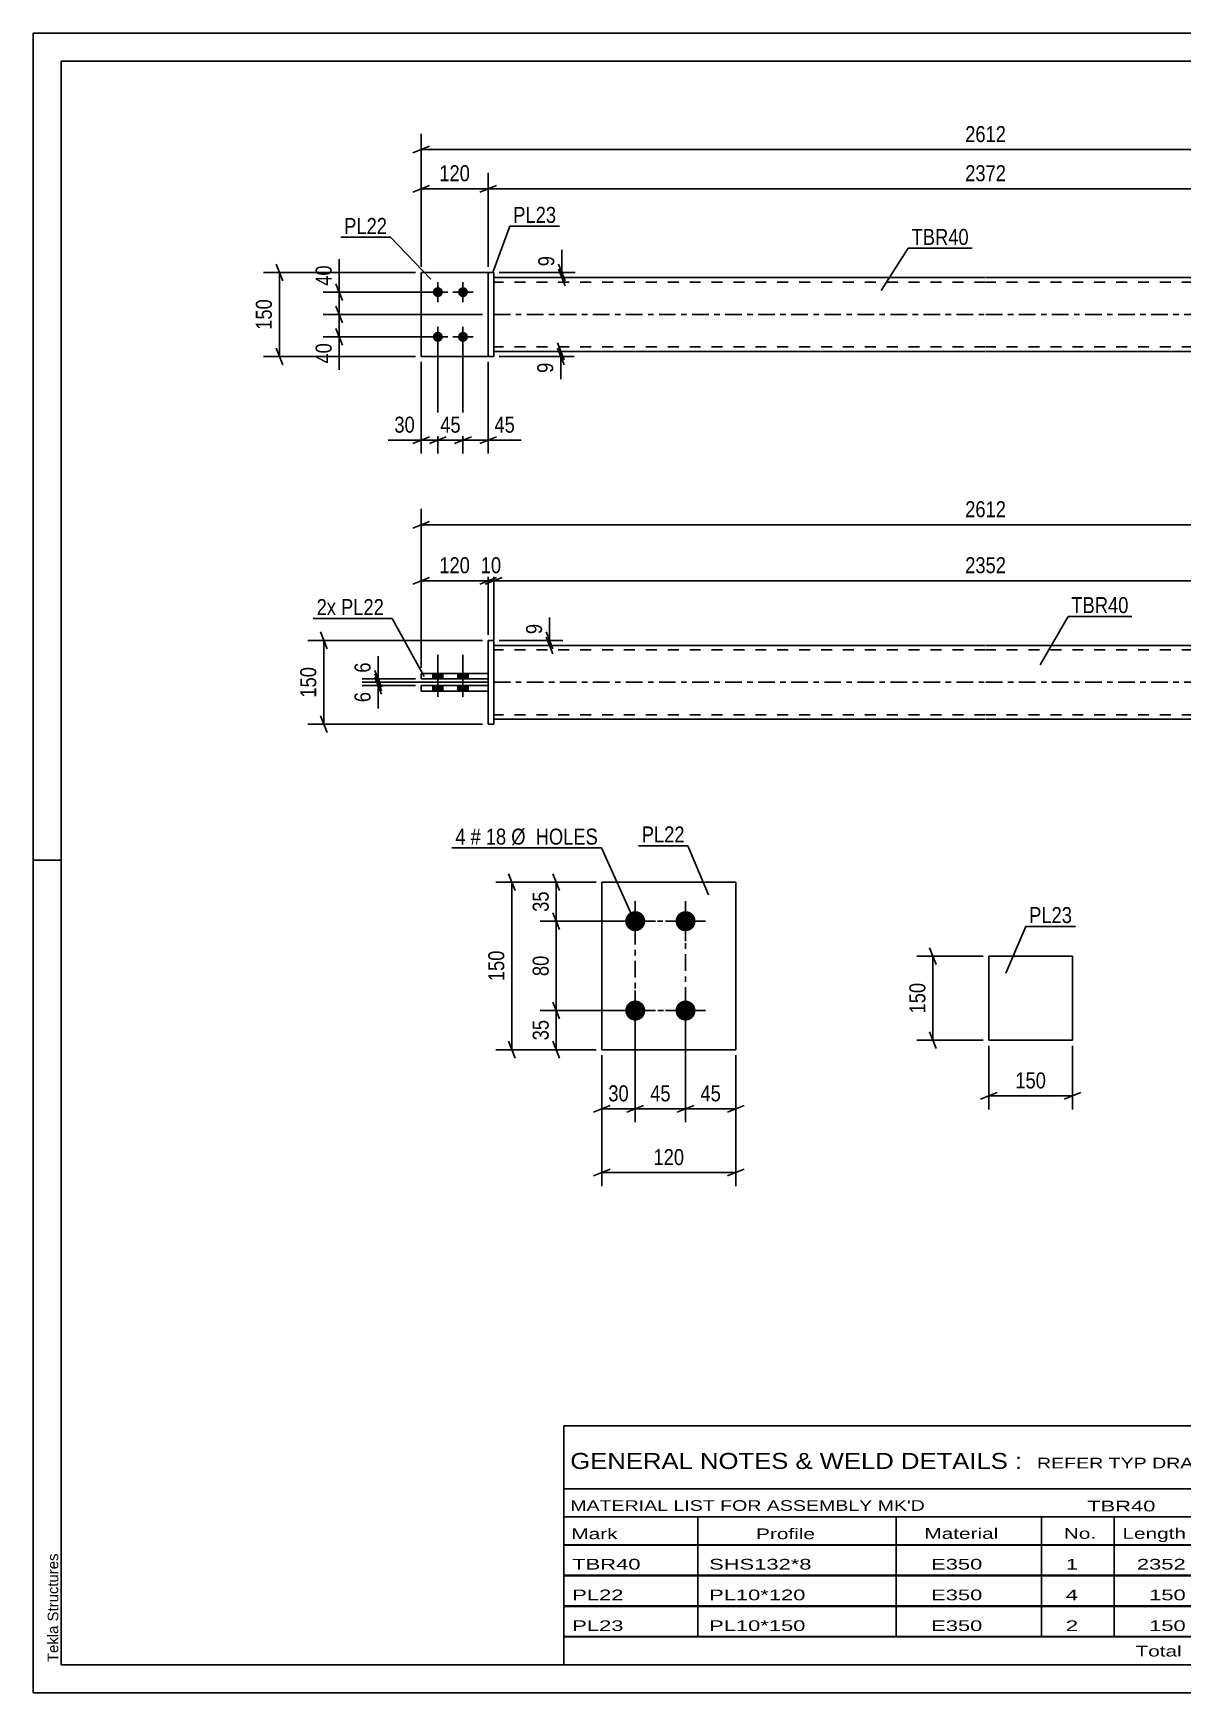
# Model space of a CAD drawing. Header units: millimetres. Extents: x 0 to 420, y 0 to 297.
# Drawn here: x 0 to 205.8, y 0 to 297 of the extents above; entities that cross this region are included whole.
import ezdxf

# ---------------------------------------------------------------- set-up
doc = ezdxf.new("R2010")
doc.units = ezdxf.units.MM
doc.linetypes.add('DXK_LINE_DOT2', pattern=[3.9198, 1.9599, -1.9599])
doc.linetypes.add('DXK_LINE_DOT3', pattern=[5.9187, 2.979, -0.9799, 0.9799, -0.9799])
doc.styles.add('Arial', font='arial.ttf', dxfattribs={"height": 0.2})
doc.styles.add('Arial Narrow', font='ARIALN.TTF', dxfattribs={"height": 0.2})

# ---------------------------------------------------------------- blocks, each defined once
blk = doc.blocks.new('Unknown-489683609-1163')
at = {"color": 5, "linetype": 'Continuous'}
for p, q in [((420, 297), (0, 297)), ((0, 297), (0, 0)), ((0, 292), (0, 297)), ((415, 292), (5, 292)), ((5, 292), (5, 5)), ((5, 149), (0, 149)), ((0, 0), (0, 5)), ((5, 5), (415, 5)), ((0, 0), (420, 0))]:
    blk.add_line(p, q, dxfattribs=at)
at = {"color": 174, "linetype": 'Continuous', "style": 'Arial'}
blk.add_text('Tekla Structures', height=1.9102, rotation=90, dxfattribs=at).set_placement((4.5, 5.5))
blk = doc.blocks.new('Unknown-489683609-3850')
at = {"color": 7, "linetype": 'Continuous'}
for p, q in [((95, 47.75), (255, 47.75)), ((95, 36.5), (95, 47.75)), ((255, 47.75), (255, 36.5)), ((95, 36.5), (255, 36.5)), ((95, 36.5), (95, 31.5)), ((255, 36.5), (255, 31.5)), ((95, 31.5), (255, 31.5)), ((95, 31.5), (95, 26.5)), ((119, 31.5), (119, 26.5)), ((154.5, 31.5), (154.5, 26.5)), ((180.5, 31.5), (180.5, 26.5)), ((193.5, 31.5), (193.5, 26.5)), ((211, 31.5), (211, 26.5)), ((233, 31.5), (233, 26.5)), ((255, 31.5), (255, 26.5)), ((95, 26.5), (255, 26.5)), ((95, 26.45), (95, 21.05)), ((95, 26.45), (255, 26.45)), ((119, 26.5), (119, 21)), ((154.5, 26.5), (154.5, 21)), ((180.5, 26.5), (180.5, 21)), ((193.5, 26.5), (193.5, 21)), ((211, 26.5), (211, 21)), ((233, 26.5), (233, 21)), ((255, 26.45), (255, 21.05)), ((95, 21.05), (255, 21.05)), ((95, 20.95), (95, 15.55)), ((95, 20.95), (255, 20.95)), ((119, 21), (119, 15.5)), ((154.5, 21), (154.5, 15.5)), ((180.5, 21), (180.5, 15.5)), ((193.5, 21), (193.5, 15.5)), ((211, 21), (211, 15.5)), ((233, 21), (233, 15.5)), ((255, 20.95), (255, 15.55)), ((95, 15.55), (255, 15.55)), ((95, 15.45), (95, 10.05)), ((95, 15.45), (255, 15.45)), ((119, 15.5), (119, 10)), ((154.5, 15.5), (154.5, 10)), ((180.5, 15.5), (180.5, 10)), ((193.5, 15.5), (193.5, 10)), ((211, 15.5), (211, 10)), ((233, 15.5), (233, 10)), ((255, 15.45), (255, 10.05)), ((95, 10.05), (255, 10.05)), ((95, 10), (255, 10)), ((95, 10), (95, 5)), ((211, 10), (211, 5)), ((233, 10), (233, 5)), ((255, 10), (255, 5)), ((95, 5), (255, 5))]:
    blk.add_line(p, q, dxfattribs=at)
at = {"color": 7, "style": 'Arial Narrow'}
for s, height, width, p in [('GENERAL NOTES & WELD DETAILS :', 2.8633, 1.4, (96.15, 40.06)), ('REFER TYP DRAWING TYP-01', 1.9089, 1.6, (179.7, 40.16)), ("MATERIAL LIST FOR ASSEMBLY MK'D", 1.9089, 1.6, (96.15, 32.56)), ('TBR40', 1.909, 1.794707, (188.68, 32.47)), ('3', 1.91, 1.794707, (217.08, 32.56)), ('No. Required', 1.9089, 1.6, (226.41, 32.56)), ('Mark', 1.909, 1.7, (96.34, 27.5)), ('Profile', 1.909, 1.7, (129.41, 27.5)), ('Material', 1.909, 1.7, (159.54, 27.56)), ('No.', 1.909, 1.7, (184.5, 27.56)), ('Length', 1.909, 1.7, (195, 27.56)), ('Area', 1.909, 1.7, (217.5, 27.56)), ('Weight', 1.909, 1.7, (237, 27.56))]:
    blk.add_text(s, height=height, dxfattribs=dict(at, width=width)).set_placement(p)
at = {"color": 7, "linetype": 'Continuous', "style": 'Arial Narrow'}
for s, height, width, p in [('TBR40', 1.909, 1.794707, (96.5, 22.06)), ('SHS132*8', 1.909, 1.794707, (121, 22.06)), ('E350', 1.909, 1.794707, (160.74, 22.06)), ('1', 1.91, 1.794707, (184.86, 22.06)), ('2352', 1.909, 1.794707, (197.58, 22.06)), ('1.2', 1.909, 1.794707, (221.32, 22.06)), ('73.3', 1.909, 1.794707, (240.14, 22.06)), ('PL22', 1.909, 1.794707, (96.5, 16.56)), ('PL10*120', 1.909, 1.794707, (121, 16.56)), ('E350', 1.909, 1.794707, (160.74, 16.56)), ('4', 1.91, 1.794707, (184.86, 16.56)), ('150', 1.909, 1.794707, (199.77, 16.56)), ('0.0', 1.909, 1.794707, (221.32, 16.56)), ('5.7', 1.909, 1.794707, (242.33, 16.56)), ('PL23', 1.909, 1.794707, (96.5, 11.06)), ('PL10*150', 1.909, 1.794707, (121, 11.06)), ('E350', 1.909, 1.794707, (160.74, 11.06)), ('2', 1.91, 1.794707, (184.86, 11.06)), ('150', 1.909, 1.794707, (199.77, 11.06)), ('0.1', 1.909, 1.794707, (221.32, 11.06)), ('3.5', 1.909, 1.794707, (242.33, 11.06)), ('Total', 1.909, 1.7, (197.33, 6.5)), ('1.5', 1.909, 1.794707, (220.83, 6.5)), ('82.5', 1.909, 1.794707, (240.14, 6.5))]:
    blk.add_text(s, height=height, dxfattribs=dict(at, width=width)).set_placement(p)
blk = doc.blocks.new('Part-489683609-1448 - 1400')
at = {"color": 2, "linetype": 'Continuous'}
for p, q in [((81.44, 180.24), (69.44, 180.24)), ((69.44, 180.24), (69.44, 179.24)), ((81.44, 179.24), (69.44, 179.24)), ((81.44, 179.24), (81.44, 180.24))]:
    blk.add_line(p, q, dxfattribs=at)
blk = doc.blocks.new('Part-489683609-1476 - 1400')
at = {"linetype": 'Continuous'}
blk.add_hatch(color=2, dxfattribs=at).paths.add_polyline_path([(228.54, 174.24), (227.74, 175.64), (229.34, 175.64)])
at = {"color": 2, "linetype": 'Continuous'}
for p, q in [((82.44, 187.44), (170.44, 187.44)), ((170.54, 187.44), (258.54, 187.44)), ((228.54, 174.24), (227.74, 175.64)), ((227.74, 175.64), (229.34, 175.64)), ((229.34, 175.64), (228.54, 174.24)), ((82.44, 174.24), (170.44, 174.24)), ((170.54, 174.24), (258.54, 174.24))]:
    blk.add_line(p, q, dxfattribs=at)
at = {"color": 7, "linetype": 'DXK_LINE_DOT2'}
for p, q in [((82.44, 174.24), (82.44, 187.44)), ((258.54, 187.44), (258.54, 174.24)), ((170.44, 186.64), (82.44, 186.64)), ((258.54, 186.64), (170.54, 186.64)), ((170.44, 175.04), (82.44, 175.04)), ((258.54, 175.04), (170.54, 175.04))]:
    blk.add_line(p, q, dxfattribs=at)
at = {"color": 7, "linetype": 'DXK_LINE_DOT3'}
for p, q in [((82.44, 180.84), (170.44, 180.84)), ((170.54, 180.84), (258.54, 180.84))]:
    blk.add_line(p, q, dxfattribs=at)
at = {"color": 2, "linetype": 'Continuous'}
blk.add_circle((228.54, 175.14), 1, dxfattribs=at)
blk = doc.blocks.new('Bolt-489683609-1413 - 1400')
at = {"linetype": 'Continuous'}
for points in [[(71.54, 181.44), (73.34, 181.44), (73.34, 182.44), (71.54, 182.44)], [(71.54, 181.44), (73.34, 181.44), (73.34, 182.44), (71.54, 182.44)], [(76.04, 181.44), (77.84, 181.44), (77.84, 182.44), (76.04, 182.44)], [(76.04, 181.44), (77.84, 181.44), (77.84, 182.44), (76.04, 182.44)], [(71.54, 179.24), (73.34, 179.24), (73.34, 180.24), (71.54, 180.24)], [(71.54, 179.24), (73.34, 179.24), (73.34, 180.24), (71.54, 180.24)], [(76.04, 179.24), (77.84, 179.24), (77.84, 180.24), (76.04, 180.24)], [(76.04, 179.24), (77.84, 179.24), (77.84, 180.24), (76.04, 180.24)]]:
    blk.add_hatch(color=1, dxfattribs=at).paths.add_polyline_path(points)
at = {"color": 1, "linetype": 'Continuous'}
for p, q in [((72.44, 178.24), (72.44, 185.74)), ((72.44, 178.24), (72.44, 185.74)), ((76.94, 178.24), (76.94, 185.74)), ((76.94, 178.24), (76.94, 185.74)), ((71.54, 181.44), (71.54, 182.44)), ((71.54, 181.44), (71.54, 182.44)), ((73.34, 181.44), (73.34, 182.44)), ((73.34, 181.44), (73.34, 182.44)), ((76.04, 181.44), (76.04, 182.44)), ((76.04, 181.44), (76.04, 182.44)), ((77.84, 181.44), (77.84, 182.44)), ((77.84, 181.44), (77.84, 182.44)), ((71.54, 179.24), (71.54, 180.24)), ((71.54, 179.24), (71.54, 180.24)), ((73.34, 179.24), (73.34, 180.24)), ((73.34, 179.24), (73.34, 180.24)), ((76.04, 179.24), (76.04, 180.24)), ((76.04, 179.24), (76.04, 180.24)), ((77.84, 179.24), (77.84, 180.24)), ((77.84, 179.24), (77.84, 180.24))]:
    blk.add_line(p, q, dxfattribs=at)
blk = doc.blocks.new('Part-489683609-1417 - 1400')
at = {"color": 2, "linetype": 'Continuous'}
for p, q in [((81.44, 188.34), (82.44, 188.34)), ((81.44, 188.34), (81.44, 173.34)), ((82.44, 188.34), (82.44, 173.34)), ((82.44, 173.34), (81.44, 173.34))]:
    blk.add_line(p, q, dxfattribs=at)
blk = doc.blocks.new('Part-489683609-1443 - 1400')
at = {"color": 2, "linetype": 'Continuous'}
for p, q in [((69.44, 182.44), (81.44, 182.44)), ((69.44, 182.44), (69.44, 181.44)), ((81.44, 181.44), (69.44, 181.44)), ((81.44, 182.44), (81.44, 181.44))]:
    blk.add_line(p, q, dxfattribs=at)
blk = doc.blocks.new('Part-489683609-1706 - 1681')
at = {"color": 2, "linetype": 'Continuous'}
for p, q in [((81.44, 254.16), (69.44, 254.16)), ((69.44, 254.16), (69.44, 239.16)), ((69.44, 239.16), (81.44, 239.16))]:
    blk.add_line(p, q, dxfattribs=at)
at = {"color": 7, "linetype": 'DXK_LINE_DOT2'}
blk.add_line((81.44, 239.16), (81.44, 254.16), dxfattribs=at)
blk = doc.blocks.new('Part-489683609-1747 - 1681')
at = {"linetype": 'Continuous'}
blk.add_hatch(color=2, dxfattribs=at).paths.add_polyline_path([(228.54, 246.66), (227.74, 248.06), (229.34, 248.06)])
at = {"color": 2, "linetype": 'Continuous'}
for p, q in [((82.44, 253.26), (170.44, 253.26)), ((170.54, 253.26), (258.54, 253.26)), ((228.54, 246.66), (227.74, 248.06)), ((227.74, 248.06), (229.34, 248.06)), ((229.34, 248.06), (228.54, 246.66)), ((82.44, 240.06), (170.44, 240.06)), ((170.54, 240.06), (258.54, 240.06))]:
    blk.add_line(p, q, dxfattribs=at)
at = {"color": 7, "linetype": 'DXK_LINE_DOT2'}
for p, q in [((82.44, 253.26), (82.44, 240.06)), ((170.44, 252.46), (82.44, 252.46)), ((258.54, 252.46), (170.54, 252.46)), ((258.54, 253.26), (258.54, 240.06)), ((170.44, 240.86), (82.44, 240.86)), ((258.54, 240.86), (170.54, 240.86))]:
    blk.add_line(p, q, dxfattribs=at)
at = {"color": 7, "linetype": 'DXK_LINE_DOT3'}
for p, q in [((82.44, 246.66), (170.44, 246.66)), ((170.54, 246.66), (258.54, 246.66))]:
    blk.add_line(p, q, dxfattribs=at)
at = {"color": 2, "linetype": 'Continuous'}
blk.add_circle((228.54, 247.56), 1, dxfattribs=at)
blk = doc.blocks.new('Part-489683609-1701 - 1681')
at = {"color": 2, "linetype": 'Continuous'}
for p, q in [((82.44, 254.16), (81.44, 254.16)), ((81.44, 254.16), (81.44, 239.16)), ((82.44, 239.16), (82.44, 254.16)), ((81.44, 239.16), (82.44, 239.16))]:
    blk.add_line(p, q, dxfattribs=at)
blk = doc.blocks.new('Bolt-489683609-1685 - 1681')
at = {"linetype": 'Continuous'}
for points in [[(72.44, 249.76, -1), (72.44, 251.56, -1)], [(76.94, 249.76, -1), (76.94, 251.56, -1)], [(72.44, 241.76, -1), (72.44, 243.56, -1)], [(76.94, 241.76, -1), (76.94, 243.56, -1)]]:
    blk.add_hatch(color=1, dxfattribs=at).paths.add_polyline_path(points)
at = {"color": 1, "linetype": 'Continuous'}
for p, q in [((72.44, 248.86), (72.44, 252.46)), ((76.94, 248.86), (76.94, 252.46)), ((74.24, 250.66), (70.64, 250.66)), ((78.74, 250.66), (75.14, 250.66)), ((72.44, 240.86), (72.44, 244.46)), ((76.94, 240.86), (76.94, 244.46)), ((74.24, 242.66), (70.64, 242.66)), ((78.74, 242.66), (75.14, 242.66))]:
    blk.add_line(p, q, dxfattribs=at)
blk = doc.blocks.new('Part-489683609-1707 - 1681')
at = {"color": 7, "linetype": 'DXK_LINE_DOT2'}
for p, q in [((81.44, 254.16), (69.44, 254.16)), ((69.44, 254.16), (69.44, 239.16)), ((81.44, 239.16), (81.44, 254.16)), ((69.44, 239.16), (81.44, 239.16))]:
    blk.add_line(p, q, dxfattribs=at)
blk = doc.blocks.new('Bolt-489683609-2108 - 2046')
at = {"linetype": 'Continuous'}
for points in [[(107.78, 136.29, -1), (107.78, 139.89, -1)], [(116.78, 136.29, -1), (116.78, 139.89, -1)], [(107.78, 120.29, -1), (107.78, 123.89, -1)], [(116.78, 120.29, -1), (116.78, 123.89, -1)]]:
    blk.add_hatch(color=1, dxfattribs=at).paths.add_polyline_path(points)
at = {"color": 1, "linetype": 'Continuous'}
for p, q in [((107.78, 134.49), (107.78, 141.69)), ((116.78, 134.49), (116.78, 141.69)), ((111.38, 138.09), (104.18, 138.09)), ((120.38, 138.09), (113.18, 138.09)), ((107.78, 118.49), (107.78, 125.69)), ((116.78, 118.49), (116.78, 125.69)), ((111.38, 122.09), (104.18, 122.09)), ((120.38, 122.09), (113.18, 122.09))]:
    blk.add_line(p, q, dxfattribs=at)
blk = doc.blocks.new('Part-489683609-2113 - 2046')
at = {"color": 2, "linetype": 'Continuous'}
for p, q in [((125.78, 145.09), (101.78, 145.09)), ((101.78, 115.09), (101.78, 145.09)), ((125.78, 115.09), (125.78, 145.09)), ((125.78, 115.09), (101.78, 115.09))]:
    blk.add_line(p, q, dxfattribs=at)
blk = doc.blocks.new('Part-489683609-2273 - 2267')
at = {"color": 2, "linetype": 'Continuous'}
for p, q in [((171.06, 131.81), (186.06, 131.81)), ((171.06, 116.81), (171.06, 131.81)), ((186.06, 131.81), (186.06, 116.81)), ((186.06, 116.81), (171.06, 116.81))]:
    blk.add_line(p, q, dxfattribs=at)
blk = doc.blocks.new('Rectangle-489683609-2253 - 2046')
at = {"color": 1, "linetype": 'DXK_LINE_DOT3'}
blk.add_lwpolyline([(107.78, 138.09), (116.78, 138.09), (116.78, 122.09), (107.78, 122.09), (107.78, 138.09)], close=True, dxfattribs=at)
blk = doc.blocks.new('StraightDimension-489683609-1537 - 1400')
at = {"color": 7, "linetype": 'Continuous'}
for p, q in [((67.94, 198.41), (70.94, 199.61)), ((69.44, 183.44), (69.44, 201.86)), ((69.44, 199.01), (81.44, 199.01)), ((82.94, 199.61), (79.94, 198.41)), ((81.44, 189.34), (81.44, 201.86))]:
    blk.add_line(p, q, dxfattribs=at)
at = {"color": 0}
blk.add_wipeout([(78.79, 199.76), (78.79, 203.96), (72.1, 203.96), (72.1, 199.76)], dxfattribs=at)
at = {"color": 3, "style": 'Arial Narrow'}
blk.add_text('120', height=2.863, dxfattribs=at).set_placement((72.7, 200.36))
blk = doc.blocks.new('StraightDimension-489683609-1485 - 1400')
at = {"color": 7, "linetype": 'Continuous'}
for p, q in [((83.44, 188.34), (94.84, 188.34)), ((83.44, 187.44), (94.84, 187.44)), ((91.84, 189.84), (93.04, 186.84)), ((93.04, 185.94), (91.84, 188.94)), ((92.44, 187.44), (92.44, 188.34))]:
    blk.add_line(p, q, dxfattribs=at)
at = {"color": 0}
blk.add_wipeout([(91.69, 191.89), (87.49, 191.89), (87.49, 188.86), (91.69, 188.86)], dxfattribs=at)
at = {"color": 7, "linetype": 'Continuous'}
blk.add_line((92.44, 188.34), (92.44, 192.41), dxfattribs=at)
blk.add_line((92.44, 188.34), (92.44, 192.41), dxfattribs=at)
at = {"color": 3, "style": 'Arial Narrow'}
blk.add_text('9', height=2.86, rotation=90.0002, dxfattribs=at).set_placement((91.09, 189.46))
blk = doc.blocks.new('StraightDimension-489683609-3413 - 1400')
at = {"color": 7, "linetype": 'Continuous'}
for p, q in [((80.44, 188.34), (49.17, 188.34)), ((52.62, 186.84), (51.42, 189.84)), ((52.02, 173.34), (52.02, 188.34)), ((80.44, 173.34), (49.17, 173.34)), ((51.42, 174.84), (52.62, 171.84))]:
    blk.add_line(p, q, dxfattribs=at)
at = {"color": 0}
blk.add_wipeout([(51.27, 184.18), (47.07, 184.18), (47.07, 177.49), (51.27, 177.49)], dxfattribs=at)
at = {"color": 3, "style": 'Arial Narrow'}
blk.add_text('150', height=2.863, rotation=90.0002, dxfattribs=at).set_placement((50.67, 178.09))
blk = doc.blocks.new('StraightDimension-489683609-1517 - 1400')
at = {"color": 7, "linetype": 'Continuous'}
for p, q in [((83.94, 199.61), (80.94, 198.41)), ((82.44, 188.44), (82.44, 201.86)), ((82.44, 199.01), (258.54, 199.01)), ((257.04, 198.41), (260.04, 199.61)), ((258.54, 188.44), (258.54, 201.86))]:
    blk.add_line(p, q, dxfattribs=at)
at = {"color": 0}
blk.add_wipeout([(174.75, 199.76), (174.75, 203.96), (166.24, 203.96), (166.24, 199.76)], dxfattribs=at)
at = {"color": 3, "style": 'Arial Narrow'}
blk.add_text('2352', height=2.863, dxfattribs=at).set_placement((166.84, 200.36))
blk = doc.blocks.new('StraightDimension-489683609-1527 - 1400')
at = {"color": 7, "linetype": 'Continuous'}
for p, q in [((79.94, 198.41), (82.94, 199.61)), ((83.94, 199.61), (80.94, 198.41)), ((81.44, 189.34), (81.44, 201.86)), ((81.44, 199.01), (82.44, 199.01)), ((82.44, 188.44), (82.44, 201.86))]:
    blk.add_line(p, q, dxfattribs=at)
at = {"color": 0}
blk.add_wipeout([(84.37, 199.76), (84.37, 203.96), (79.52, 203.96), (79.52, 199.76)], dxfattribs=at)
at = {"color": 3, "style": 'Arial Narrow'}
blk.add_text('10', height=2.863, dxfattribs=at).set_placement((80.12, 200.36))
blk = doc.blocks.new('StraightDimension-489683609-1558 - 1400')
at = {"color": 7, "linetype": 'Continuous'}
for p, q in [((61.14, 182.34), (62.34, 179.34)), ((62.34, 178.74), (61.14, 181.74)), ((81.44, 180.84), (58.89, 180.84)), ((68.44, 180.24), (58.89, 180.24)), ((61.74, 180.24), (61.74, 180.84))]:
    blk.add_line(p, q, dxfattribs=at)
at = {"color": 0}
blk.add_wipeout([(60.99, 179.71), (56.79, 179.71), (56.79, 176.68), (60.99, 176.68)], dxfattribs=at)
at = {"color": 7, "linetype": 'Continuous'}
blk.add_line((61.74, 180.24), (61.74, 176.16), dxfattribs=at)
blk.add_line((61.74, 180.24), (61.74, 176.16), dxfattribs=at)
at = {"color": 3, "style": 'Arial Narrow'}
blk.add_text('6', height=2.86, rotation=90.0002, dxfattribs=at).set_placement((60.39, 177.28))
blk = doc.blocks.new('StraightDimension-489683609-1574 - 1400')
at = {"color": 7, "linetype": 'Continuous'}
for p, q in [((68.44, 181.44), (58.89, 181.44)), ((61.14, 182.94), (62.34, 179.94)), ((62.34, 179.34), (61.14, 182.34)), ((61.74, 180.84), (61.74, 181.44)), ((81.44, 180.84), (58.89, 180.84))]:
    blk.add_line(p, q, dxfattribs=at)
at = {"color": 0}
blk.add_wipeout([(60.99, 184.99), (56.79, 184.99), (56.79, 181.96), (60.99, 181.96)], dxfattribs=at)
at = {"color": 7, "linetype": 'Continuous'}
blk.add_line((61.74, 181.44), (61.74, 185.51), dxfattribs=at)
blk.add_line((61.74, 181.44), (61.74, 185.51), dxfattribs=at)
at = {"color": 3, "style": 'Arial Narrow'}
blk.add_text('6', height=2.86, rotation=90.0002, dxfattribs=at).set_placement((60.39, 182.56))
blk = doc.blocks.new('StraightDimension-489683609-1591 - 1400')
at = {"color": 7, "linetype": 'Continuous'}
for p, q in [((69.44, 183.44), (69.44, 211.88)), ((271.54, 183.44), (271.54, 211.88)), ((70.94, 209.63), (67.94, 208.43)), ((69.44, 209.03), (271.54, 209.03)), ((270.04, 208.43), (273.04, 209.63))]:
    blk.add_line(p, q, dxfattribs=at)
at = {"color": 0}
blk.add_wipeout([(174.75, 209.78), (174.75, 213.98), (166.24, 213.98), (166.24, 209.78)], dxfattribs=at)
at = {"color": 3, "style": 'Arial Narrow'}
blk.add_text('2612', height=2.863, dxfattribs=at).set_placement((166.84, 210.38))
blk = doc.blocks.new('StraightDimension-489683609-1857 - 1681')
at = {"color": 7, "linetype": 'Continuous'}
for p, q in [((71.44, 250.66), (51.93, 250.66)), ((54.18, 252.16), (55.38, 249.16)), ((54.78, 246.66), (54.78, 250.66)), ((80.44, 246.66), (51.93, 246.66)), ((55.38, 245.16), (54.18, 248.16))]:
    blk.add_line(p, q, dxfattribs=at)
at = {"color": 0}
blk.add_wipeout([(54.03, 256.04), (49.83, 256.04), (49.83, 251.19), (54.03, 251.19)], dxfattribs=at)
at = {"color": 7, "linetype": 'Continuous'}
blk.add_line((54.78, 250.66), (54.78, 256.57), dxfattribs=at)
blk.add_line((54.78, 250.66), (54.78, 256.57), dxfattribs=at)
at = {"color": 3, "style": 'Arial Narrow'}
blk.add_text('40', height=2.863, rotation=90.0002, dxfattribs=at).set_placement((53.43, 251.79))
blk = doc.blocks.new('StraightDimension-489683609-1909 - 1681')
at = {"color": 7, "linetype": 'Continuous'}
for p, q in [((76.94, 241.66), (76.94, 221.76)), ((81.44, 238.16), (81.44, 221.76)), ((75.44, 223.56), (78.44, 224.76)), ((76.94, 224.16), (81.44, 224.16)), ((82.94, 224.76), (79.94, 223.56))]:
    blk.add_line(p, q, dxfattribs=at)
at = {"color": 0}
blk.add_wipeout([(86.83, 224.91), (86.83, 229.11), (81.97, 229.11), (81.97, 224.91)], dxfattribs=at)
at = {"color": 7, "linetype": 'Continuous'}
blk.add_line((81.44, 224.16), (87.35, 224.16), dxfattribs=at)
blk.add_line((81.44, 224.16), (87.35, 224.16), dxfattribs=at)
at = {"color": 3, "style": 'Arial Narrow'}
blk.add_text('45', height=2.863, dxfattribs=at).set_placement((82.57, 225.51))
blk = doc.blocks.new('StraightDimension-489683609-1827 - 1681')
at = {"color": 7, "linetype": 'Continuous'}
for p, q in [((94.03, 255.66), (95.23, 252.66)), ((83.44, 254.16), (97.03, 254.16)), ((88.92, 253.26), (97.03, 253.26)), ((95.23, 251.76), (94.03, 254.76)), ((94.63, 253.26), (94.63, 254.16))]:
    blk.add_line(p, q, dxfattribs=at)
at = {"color": 0}
blk.add_wipeout([(93.88, 257.72), (89.68, 257.72), (89.68, 254.69), (93.88, 254.69)], dxfattribs=at)
at = {"color": 7, "linetype": 'Continuous'}
blk.add_line((94.63, 254.16), (94.63, 258.24), dxfattribs=at)
blk.add_line((94.63, 254.16), (94.63, 258.24), dxfattribs=at)
at = {"color": 3, "style": 'Arial Narrow'}
blk.add_text('9', height=2.86, rotation=90.0002, dxfattribs=at).set_placement((93.28, 255.29))
blk = doc.blocks.new('StraightDimension-489683609-1848 - 1681')
at = {"color": 7, "linetype": 'Continuous'}
for p, q in [((80.44, 246.66), (51.93, 246.66)), ((54.18, 248.16), (55.38, 245.16)), ((54.78, 242.66), (54.78, 246.66)), ((55.38, 241.16), (54.18, 244.16)), ((71.44, 242.66), (51.93, 242.66))]:
    blk.add_line(p, q, dxfattribs=at)
at = {"color": 0}
blk.add_wipeout([(54.03, 242.14), (49.83, 242.14), (49.83, 237.28), (54.03, 237.28)], dxfattribs=at)
at = {"color": 7, "linetype": 'Continuous'}
blk.add_line((54.78, 242.66), (54.78, 236.76), dxfattribs=at)
blk.add_line((54.78, 242.66), (54.78, 236.76), dxfattribs=at)
at = {"color": 3, "style": 'Arial Narrow'}
blk.add_text('40', height=2.863, rotation=90.0002, dxfattribs=at).set_placement((53.43, 237.88))
blk = doc.blocks.new('StraightDimension-489683609-1867 - 1681')
at = {"color": 7, "linetype": 'Continuous'}
for p, q in [((93.84, 241.56), (95.04, 238.56)), ((95.04, 237.66), (93.84, 240.66)), ((83.44, 239.16), (96.84, 239.16)), ((85.18, 240.06), (96.84, 240.06)), ((94.44, 239.16), (94.44, 240.06))]:
    blk.add_line(p, q, dxfattribs=at)
at = {"color": 0}
blk.add_wipeout([(93.69, 238.64), (89.49, 238.64), (89.49, 235.61), (93.69, 235.61)], dxfattribs=at)
at = {"color": 7, "linetype": 'Continuous'}
blk.add_line((94.44, 239.16), (94.44, 235.08), dxfattribs=at)
blk.add_line((94.44, 239.16), (94.44, 235.08), dxfattribs=at)
at = {"color": 3, "style": 'Arial Narrow'}
blk.add_text('9', height=2.86, rotation=90.0002, dxfattribs=at).set_placement((93.09, 236.21))
blk = doc.blocks.new('StraightDimension-489683609-1874 - 1681')
at = {"color": 7, "linetype": 'Continuous'}
for p, q in [((72.44, 241.66), (72.44, 221.76)), ((69.44, 238.16), (69.44, 221.76)), ((67.94, 223.56), (70.94, 224.76)), ((69.44, 224.16), (72.44, 224.16)), ((73.94, 224.76), (70.94, 223.56))]:
    blk.add_line(p, q, dxfattribs=at)
at = {"color": 0}
blk.add_wipeout([(68.92, 224.91), (68.92, 229.11), (64.06, 229.11), (64.06, 224.91)], dxfattribs=at)
at = {"color": 7, "linetype": 'Continuous'}
blk.add_line((69.44, 224.16), (63.54, 224.16), dxfattribs=at)
blk.add_line((69.44, 224.16), (63.54, 224.16), dxfattribs=at)
at = {"color": 3, "style": 'Arial Narrow'}
blk.add_text('30', height=2.863, dxfattribs=at).set_placement((64.66, 225.51))
blk = doc.blocks.new('StraightDimension-489683609-1893 - 1681')
at = {"color": 7, "linetype": 'Continuous'}
for p, q in [((72.44, 241.66), (72.44, 221.76)), ((76.94, 241.66), (76.94, 221.76)), ((70.94, 223.56), (73.94, 224.76)), ((72.44, 224.16), (76.94, 224.16)), ((78.44, 224.76), (75.44, 223.56))]:
    blk.add_line(p, q, dxfattribs=at)
at = {"color": 0}
blk.add_wipeout([(77.12, 224.91), (77.12, 229.11), (72.27, 229.11), (72.27, 224.91)], dxfattribs=at)
at = {"color": 3, "style": 'Arial Narrow'}
blk.add_text('45', height=2.863, dxfattribs=at).set_placement((72.87, 225.51))
blk = doc.blocks.new('StraightDimension-489683609-1932 - 1681')
at = {"color": 7, "linetype": 'Continuous'}
for p, q in [((70.94, 276.76), (67.94, 275.56)), ((69.44, 255.16), (69.44, 279.01)), ((270.04, 275.56), (273.04, 276.76)), ((271.54, 255.16), (271.54, 279.01)), ((69.44, 276.16), (271.54, 276.16))]:
    blk.add_line(p, q, dxfattribs=at)
at = {"color": 0}
blk.add_wipeout([(174.75, 276.91), (174.75, 281.11), (166.24, 281.11), (166.24, 276.91)], dxfattribs=at)
at = {"color": 3, "style": 'Arial Narrow'}
blk.add_text('2612', height=2.863, dxfattribs=at).set_placement((166.84, 277.51))
blk = doc.blocks.new('StraightDimension-489683609-1952 - 1681')
at = {"color": 7, "linetype": 'Continuous'}
for p, q in [((69.44, 255.16), (69.44, 272.01)), ((81.44, 255.16), (81.44, 272.01)), ((67.94, 268.56), (70.94, 269.76)), ((69.44, 269.16), (81.44, 269.16)), ((82.94, 269.76), (79.94, 268.56))]:
    blk.add_line(p, q, dxfattribs=at)
at = {"color": 0}
blk.add_wipeout([(78.79, 269.91), (78.79, 274.11), (72.1, 274.11), (72.1, 269.91)], dxfattribs=at)
at = {"color": 3, "style": 'Arial Narrow'}
blk.add_text('120', height=2.863, dxfattribs=at).set_placement((72.7, 270.51))
blk = doc.blocks.new('StraightDimension-489683609-1974 - 1681')
at = {"color": 7, "linetype": 'Continuous'}
for p, q in [((81.44, 255.16), (81.44, 272.01)), ((259.54, 255.16), (259.54, 272.01)), ((82.94, 269.76), (79.94, 268.56)), ((81.44, 269.16), (259.54, 269.16)), ((258.04, 268.56), (261.04, 269.76))]:
    blk.add_line(p, q, dxfattribs=at)
at = {"color": 0}
blk.add_wipeout([(174.75, 269.91), (174.75, 274.11), (166.24, 274.11), (166.24, 269.91)], dxfattribs=at)
at = {"color": 3, "style": 'Arial Narrow'}
blk.add_text('2372', height=2.863, dxfattribs=at).set_placement((166.84, 270.51))
blk = doc.blocks.new('StraightDimension-489683609-3393 - 1681')
at = {"color": 7, "linetype": 'Continuous'}
for p, q in [((44.67, 252.66), (43.47, 255.66)), ((68.44, 254.16), (41.22, 254.16)), ((44.07, 239.16), (44.07, 254.16)), ((43.47, 240.66), (44.67, 237.66)), ((68.44, 239.16), (41.22, 239.16))]:
    blk.add_line(p, q, dxfattribs=at)
at = {"color": 0}
blk.add_wipeout([(43.32, 250.01), (39.12, 250.01), (39.12, 243.32), (43.32, 243.32)], dxfattribs=at)
at = {"color": 3, "style": 'Arial Narrow'}
blk.add_text('150', height=2.863, rotation=90.0002, dxfattribs=at).set_placement((42.72, 243.92))
blk = doc.blocks.new('StraightDimension-489683609-2155 - 2046')
at = {"color": 7, "linetype": 'Continuous'}
for p, q in [((93.03, 146.59), (94.23, 143.59)), ((100.78, 145.09), (90.78, 145.09)), ((93.63, 138.09), (93.63, 145.09)), ((106.78, 138.09), (90.78, 138.09)), ((94.23, 136.59), (93.03, 139.59))]:
    blk.add_line(p, q, dxfattribs=at)
at = {"color": 0}
blk.add_wipeout([(92.88, 144.02), (88.68, 144.02), (88.68, 139.16), (92.88, 139.16)], dxfattribs=at)
at = {"color": 3, "style": 'Arial Narrow'}
blk.add_text('35', height=2.863, rotation=90.0002, dxfattribs=at).set_placement((92.28, 139.76))
blk = doc.blocks.new('StraightDimension-489683609-2115 - 2046')
at = {"color": 7, "linetype": 'Continuous'}
for p, q in [((101.78, 114.09), (101.78, 90.69)), ((125.78, 114.09), (125.78, 90.69)), ((103.28, 93.69), (100.28, 92.49)), ((101.78, 93.09), (125.78, 93.09)), ((124.28, 92.49), (127.28, 93.69))]:
    blk.add_line(p, q, dxfattribs=at)
at = {"color": 0}
blk.add_wipeout([(117.12, 93.84), (117.12, 98.04), (110.44, 98.04), (110.44, 93.84)], dxfattribs=at)
at = {"color": 3, "style": 'Arial Narrow'}
blk.add_text('120', height=2.863, dxfattribs=at).set_placement((111.04, 94.44))
blk = doc.blocks.new('StraightDimension-489683609-2138 - 2046')
at = {"color": 7, "linetype": 'Continuous'}
for p, q in [((106.78, 122.09), (90.78, 122.09)), ((93.03, 123.59), (94.23, 120.59)), ((93.63, 115.09), (93.63, 122.09)), ((94.23, 113.59), (93.03, 116.59)), ((100.78, 115.09), (90.78, 115.09))]:
    blk.add_line(p, q, dxfattribs=at)
at = {"color": 0}
blk.add_wipeout([(92.88, 121.02), (88.68, 121.02), (88.68, 116.16), (92.88, 116.16)], dxfattribs=at)
at = {"color": 3, "style": 'Arial Narrow'}
blk.add_text('35', height=2.863, rotation=90.0002, dxfattribs=at).set_placement((92.28, 116.76))
blk = doc.blocks.new('StraightDimension-489683609-2171 - 2046')
at = {"color": 7, "linetype": 'Continuous'}
for p, q in [((106.78, 138.09), (90.78, 138.09)), ((94.23, 136.59), (93.03, 139.59)), ((93.63, 122.09), (93.63, 138.09)), ((106.78, 122.09), (90.78, 122.09)), ((93.03, 123.59), (94.23, 120.59))]:
    blk.add_line(p, q, dxfattribs=at)
at = {"color": 0}
blk.add_wipeout([(92.88, 132.52), (88.68, 132.52), (88.68, 127.66), (92.88, 127.66)], dxfattribs=at)
at = {"color": 3, "style": 'Arial Narrow'}
blk.add_text('80', height=2.863, rotation=90.0002, dxfattribs=at).set_placement((92.28, 128.26))
blk = doc.blocks.new('StraightDimension-489683609-2185 - 2046')
at = {"color": 7, "linetype": 'Continuous'}
for p, q in [((86.28, 143.59), (85.08, 146.59)), ((100.78, 145.09), (82.83, 145.09)), ((85.68, 115.09), (85.68, 145.09)), ((85.08, 116.59), (86.28, 113.59)), ((100.78, 115.09), (82.83, 115.09))]:
    blk.add_line(p, q, dxfattribs=at)
at = {"color": 0}
blk.add_wipeout([(84.93, 133.43), (80.73, 133.43), (80.73, 126.75), (84.93, 126.75)], dxfattribs=at)
at = {"color": 3, "style": 'Arial Narrow'}
blk.add_text('150', height=2.863, rotation=90.0002, dxfattribs=at).set_placement((84.33, 127.35))
blk = doc.blocks.new('StraightDimension-489683609-2205 - 2046')
at = {"color": 7, "linetype": 'Continuous'}
for p, q in [((107.78, 121.09), (107.78, 102.1)), ((101.78, 114.09), (101.78, 102.1)), ((100.28, 103.9), (103.28, 105.1)), ((101.78, 104.5), (107.78, 104.5)), ((109.28, 105.1), (106.28, 103.9))]:
    blk.add_line(p, q, dxfattribs=at)
at = {"color": 0}
blk.add_wipeout([(107.21, 105.25), (107.21, 109.45), (102.35, 109.45), (102.35, 105.25)], dxfattribs=at)
at = {"color": 3, "style": 'Arial Narrow'}
blk.add_text('30', height=2.863, dxfattribs=at).set_placement((102.95, 105.85))
blk = doc.blocks.new('StraightDimension-489683609-2221 - 2046')
at = {"color": 7, "linetype": 'Continuous'}
for p, q in [((116.78, 121.09), (116.78, 102.1)), ((125.78, 114.09), (125.78, 102.1)), ((115.28, 103.9), (118.28, 105.1)), ((116.78, 104.5), (125.78, 104.5)), ((127.28, 105.1), (124.28, 103.9))]:
    blk.add_line(p, q, dxfattribs=at)
at = {"color": 0}
blk.add_wipeout([(123.71, 105.25), (123.71, 109.45), (118.85, 109.45), (118.85, 105.25)], dxfattribs=at)
at = {"color": 3, "style": 'Arial Narrow'}
blk.add_text('45', height=2.863, dxfattribs=at).set_placement((119.45, 105.85))
blk = doc.blocks.new('StraightDimension-489683609-2240 - 2046')
at = {"color": 7, "linetype": 'Continuous'}
for p, q in [((107.78, 121.09), (107.78, 102.1)), ((116.78, 121.09), (116.78, 102.1)), ((106.28, 103.9), (109.28, 105.1)), ((107.78, 104.5), (116.78, 104.5)), ((118.28, 105.1), (115.28, 103.9))]:
    blk.add_line(p, q, dxfattribs=at)
at = {"color": 0}
blk.add_wipeout([(114.71, 105.25), (114.71, 109.45), (109.85, 109.45), (109.85, 105.25)], dxfattribs=at)
at = {"color": 3, "style": 'Arial Narrow'}
blk.add_text('45', height=2.863, dxfattribs=at).set_placement((110.45, 105.85))
blk = doc.blocks.new('StraightDimension-489683609-2275 - 2267')
at = {"color": 7, "linetype": 'Continuous'}
for p, q in [((170.06, 131.81), (158.21, 131.81)), ((161.66, 130.31), (160.46, 133.31)), ((161.06, 116.81), (161.06, 131.81)), ((170.06, 116.81), (158.21, 116.81)), ((160.46, 118.31), (161.66, 115.31))]:
    blk.add_line(p, q, dxfattribs=at)
at = {"color": 0}
blk.add_wipeout([(160.31, 127.66), (156.11, 127.66), (156.11, 120.97), (160.31, 120.97)], dxfattribs=at)
at = {"color": 3, "style": 'Arial Narrow'}
blk.add_text('150', height=2.863, rotation=90.0002, dxfattribs=at).set_placement((159.71, 121.57))
blk = doc.blocks.new('StraightDimension-489683609-2284 - 2267')
at = {"color": 7, "linetype": 'Continuous'}
for p, q in [((171.06, 115.81), (171.06, 104.41)), ((186.06, 115.81), (186.06, 104.41)), ((172.56, 107.41), (169.56, 106.21)), ((184.56, 106.21), (187.56, 107.41)), ((171.06, 106.81), (186.06, 106.81))]:
    blk.add_line(p, q, dxfattribs=at)
at = {"color": 0}
blk.add_wipeout([(181.91, 107.56), (181.91, 111.76), (175.22, 111.76), (175.22, 107.56)], dxfattribs=at)
at = {"color": 3, "style": 'Arial Narrow'}
blk.add_text('150', height=2.863, dxfattribs=at).set_placement((175.82, 108.16))
blk = doc.blocks.new('Mark-489683609-1472 - 1400')
at = {"color": 0}
blk.add_wipeout([(196.08, 193.22), (196.08, 196.22), (185.85, 196.22), (185.85, 193.22)], dxfattribs=at)
blk.add_wipeout([(196.08, 193.22), (196.08, 196.22), (185.85, 196.22), (185.85, 193.22)], dxfattribs=at)
at = {"color": 30, "linetype": 'Continuous'}
for p, q in [((180.26, 183.94), (185.25, 192.62)), ((185.25, 192.62), (196.68, 192.62))]:
    blk.add_line(p, q, dxfattribs=at)
at = {"color": 3, "style": 'Arial Narrow'}
blk.add_text('TBR40', height=2.863, dxfattribs=at).set_placement((185.85, 193.22))
blk = doc.blocks.new('MarkSet-489683609-1666 - 1400')
at = {"color": 30, "linetype": 'Continuous'}
blk.add_line((70, 181.87), (64.29, 192.27), dxfattribs=at)
at = {"color": 0}
blk.add_wipeout([(54.21, 192.87), (54.21, 195.87), (50.74, 195.87), (50.74, 192.87)], dxfattribs=at)
blk.add_wipeout([(54.21, 192.87), (54.21, 195.87), (50.74, 195.87), (50.74, 192.87)], dxfattribs=at)
blk.add_wipeout([(62.79, 192.87), (62.79, 195.87), (55.11, 195.87), (55.11, 192.87)], dxfattribs=at)
blk.add_wipeout([(62.79, 192.87), (62.79, 195.87), (55.11, 195.87), (55.11, 192.87)], dxfattribs=at)
at = {"color": 30, "linetype": 'Continuous'}
blk.add_line((50.14, 192.27), (64.29, 192.27), dxfattribs=at)
at = {"color": 3, "style": 'Arial Narrow'}
for s, p in [('2x', (50.74, 192.87)), ('PL22', (55.11, 192.87))]:
    blk.add_text(s, height=2.863, dxfattribs=at).set_placement(p)
blk = doc.blocks.new('Mark-489683609-1702 - 1681')
at = {"color": 0}
blk.add_wipeout([(63.35, 261.07), (63.35, 264.07), (55.67, 264.07), (55.67, 261.07)], dxfattribs=at)
blk.add_wipeout([(63.35, 261.07), (63.35, 264.07), (55.67, 264.07), (55.67, 261.07)], dxfattribs=at)
at = {"color": 30, "linetype": 'Continuous'}
for p in [(55.07, 260.47), (71.17, 252.99)]:
    blk.add_line(p, (63.95, 260.47), dxfattribs=at)
at = {"color": 3, "style": 'Arial Narrow'}
blk.add_text('PL22', height=2.863, dxfattribs=at).set_placement((55.67, 261.07))
blk = doc.blocks.new('Mark-489683609-1697 - 1681')
at = {"color": 0}
blk.add_wipeout([(93.62, 263.06), (93.62, 266.06), (85.94, 266.06), (85.94, 263.06)], dxfattribs=at)
blk.add_wipeout([(93.62, 263.06), (93.62, 266.06), (85.94, 266.06), (85.94, 263.06)], dxfattribs=at)
at = {"color": 30, "linetype": 'Continuous'}
for p, q in [((82.31, 254.16), (85.34, 262.46)), ((85.34, 262.46), (94.22, 262.46))]:
    blk.add_line(p, q, dxfattribs=at)
at = {"color": 3, "style": 'Arial Narrow'}
blk.add_text('PL23', height=2.863, dxfattribs=at).set_placement((85.94, 263.06))
blk = doc.blocks.new('Mark-489683609-1743 - 1681')
at = {"color": 0}
blk.add_wipeout([(167.47, 259.1), (167.47, 262.1), (157.25, 262.1), (157.25, 259.1)], dxfattribs=at)
blk.add_wipeout([(167.47, 259.1), (167.47, 262.1), (157.25, 262.1), (157.25, 259.1)], dxfattribs=at)
at = {"color": 30, "linetype": 'Continuous'}
for p, q in [((151.81, 250.97), (156.65, 258.5)), ((156.65, 258.5), (168.07, 258.5))]:
    blk.add_line(p, q, dxfattribs=at)
at = {"color": 3, "style": 'Arial Narrow'}
blk.add_text('TBR40', height=2.863, dxfattribs=at).set_placement((157.25, 259.1))
blk = doc.blocks.new('Mark-489683609-2109 - 2046')
at = {"color": 0}
blk.add_wipeout([(116.62, 152.18), (116.62, 155.18), (108.94, 155.18), (108.94, 152.18)], dxfattribs=at)
blk.add_wipeout([(116.62, 152.18), (116.62, 155.18), (108.94, 155.18), (108.94, 152.18)], dxfattribs=at)
at = {"color": 30, "linetype": 'Continuous'}
for p in [(108.34, 151.58), (120.88, 142.82)]:
    blk.add_line(p, (117.22, 151.58), dxfattribs=at)
at = {"color": 3, "style": 'Arial Narrow'}
blk.add_text('PL22', height=2.863, dxfattribs=at).set_placement((108.94, 152.18))
blk = doc.blocks.new('Mark-489683609-2104 - 2046')
at = {"color": 0}
blk.add_wipeout([(77.4, 151.79), (77.4, 154.79), (75.57, 154.79), (75.57, 151.79)], dxfattribs=at)
blk.add_wipeout([(77.4, 151.79), (77.4, 154.79), (75.57, 154.79), (75.57, 151.79)], dxfattribs=at)
blk.add_wipeout([(80.12, 151.79), (80.12, 154.79), (78.3, 154.79), (78.3, 151.79)], dxfattribs=at)
blk.add_wipeout([(80.12, 151.79), (80.12, 154.79), (78.3, 154.79), (78.3, 151.79)], dxfattribs=at)
at = {"color": 3, "style": 'Arial Narrow'}
blk.add_text('4', height=2.86, dxfattribs=at).set_placement((75.57, 151.79))
at = {"color": 0}
blk.add_wipeout([(84.68, 151.79), (84.68, 154.79), (81.02, 154.79), (81.02, 151.79)], dxfattribs=at)
blk.add_wipeout([(84.68, 151.79), (84.68, 154.79), (81.02, 154.79), (81.02, 151.79)], dxfattribs=at)
at = {"color": 3, "style": 'Arial Narrow'}
blk.add_text('#', height=2.86, dxfattribs=at).set_placement((78.3, 151.79))
at = {"color": 0}
blk.add_wipeout([(101.11, 151.79), (101.11, 154.79), (85.58, 154.79), (85.58, 151.79)], dxfattribs=at)
blk.add_wipeout([(101.11, 151.79), (101.11, 154.79), (85.58, 154.79), (85.58, 151.79)], dxfattribs=at)
at = {"color": 7, "linetype": 'Continuous'}
for p in [(74.97, 151.19), (107.38, 138.61)]:
    blk.add_line(p, (101.71, 151.19), dxfattribs=at)
at = {"color": 3, "style": 'Arial Narrow'}
for s, p in [('18', (81.02, 151.79)), ('Ø  HOLES', (85.58, 151.79))]:
    blk.add_text(s, height=2.863, dxfattribs=at).set_placement(p)
blk = doc.blocks.new('Mark-489683609-2269 - 2267')
at = {"color": 0}
blk.add_wipeout([(185.97, 137.75), (185.97, 140.75), (178.29, 140.75), (178.29, 137.75)], dxfattribs=at)
blk.add_wipeout([(185.97, 137.75), (185.97, 140.75), (178.29, 140.75), (178.29, 137.75)], dxfattribs=at)
at = {"color": 30, "linetype": 'Continuous'}
for p, q in [((174.09, 128.79), (177.69, 137.15)), ((177.69, 137.15), (186.57, 137.15))]:
    blk.add_line(p, q, dxfattribs=at)
at = {"color": 3, "style": 'Arial Narrow'}
blk.add_text('PL23', height=2.863, dxfattribs=at).set_placement((178.29, 137.75))

msp = doc.modelspace()

# ---------------------------------------------------------------- block references
for name in ['Unknown-489683609-1163', 'Part-489683609-1706 - 1681', 'Part-489683609-1707 - 1681', 'Bolt-489683609-1685 - 1681', 'Part-489683609-1701 - 1681', 'Part-489683609-1747 - 1681', 'Part-489683609-1417 - 1400', 'Part-489683609-1476 - 1400', 'Bolt-489683609-1413 - 1400', 'Part-489683609-1443 - 1400', 'Part-489683609-1448 - 1400', 'Part-489683609-2113 - 2046', 'Bolt-489683609-2108 - 2046', 'Rectangle-489683609-2253 - 2046', 'Part-489683609-2273 - 2267', 'Unknown-489683609-3850']:
    msp.add_blockref(name, (0, 0))

# ---------------------------------------------------------------- next in the draw order: block references
for name in ['StraightDimension-489683609-1857 - 1681', 'StraightDimension-489683609-1827 - 1681', 'StraightDimension-489683609-1909 - 1681', 'StraightDimension-489683609-1537 - 1400', 'Mark-489683609-2109 - 2046', 'StraightDimension-489683609-2155 - 2046', 'Mark-489683609-2269 - 2267', 'StraightDimension-489683609-2275 - 2267', 'StraightDimension-489683609-2115 - 2046']:
    msp.add_blockref(name, (0, 0))

# ---------------------------------------------------------------- next in the draw order: block references
for name in ['StraightDimension-489683609-1932 - 1681', 'StraightDimension-489683609-1848 - 1681', 'StraightDimension-489683609-1867 - 1681', 'StraightDimension-489683609-1485 - 1400', 'StraightDimension-489683609-3413 - 1400', 'StraightDimension-489683609-2138 - 2046', 'StraightDimension-489683609-2221 - 2046', 'StraightDimension-489683609-2284 - 2267']:
    msp.add_blockref(name, (0, 0))

# ---------------------------------------------------------------- next in the draw order: block references
for name in ['StraightDimension-489683609-1952 - 1681', 'StraightDimension-489683609-1874 - 1681', 'StraightDimension-489683609-1517 - 1400', 'StraightDimension-489683609-1558 - 1400', 'StraightDimension-489683609-2171 - 2046']:
    msp.add_blockref(name, (0, 0))

# ---------------------------------------------------------------- next in the draw order: block references
for name in ['StraightDimension-489683609-1974 - 1681', 'StraightDimension-489683609-3393 - 1681', 'StraightDimension-489683609-1893 - 1681', 'StraightDimension-489683609-1527 - 1400', 'StraightDimension-489683609-1574 - 1400', 'StraightDimension-489683609-2185 - 2046']:
    msp.add_blockref(name, (0, 0))

# ---------------------------------------------------------------- next in the draw order: block references
for name in ['Mark-489683609-1697 - 1681', 'Mark-489683609-1702 - 1681', 'Mark-489683609-1743 - 1681', 'StraightDimension-489683609-1591 - 1400', 'Mark-489683609-2104 - 2046', 'StraightDimension-489683609-2205 - 2046']:
    msp.add_blockref(name, (0, 0))

# ---------------------------------------------------------------- next in the draw order: block references
for name in ['Mark-489683609-1472 - 1400', 'MarkSet-489683609-1666 - 1400', 'StraightDimension-489683609-2240 - 2046']:
    msp.add_blockref(name, (0, 0))

doc.saveas('drawing.dxf')
